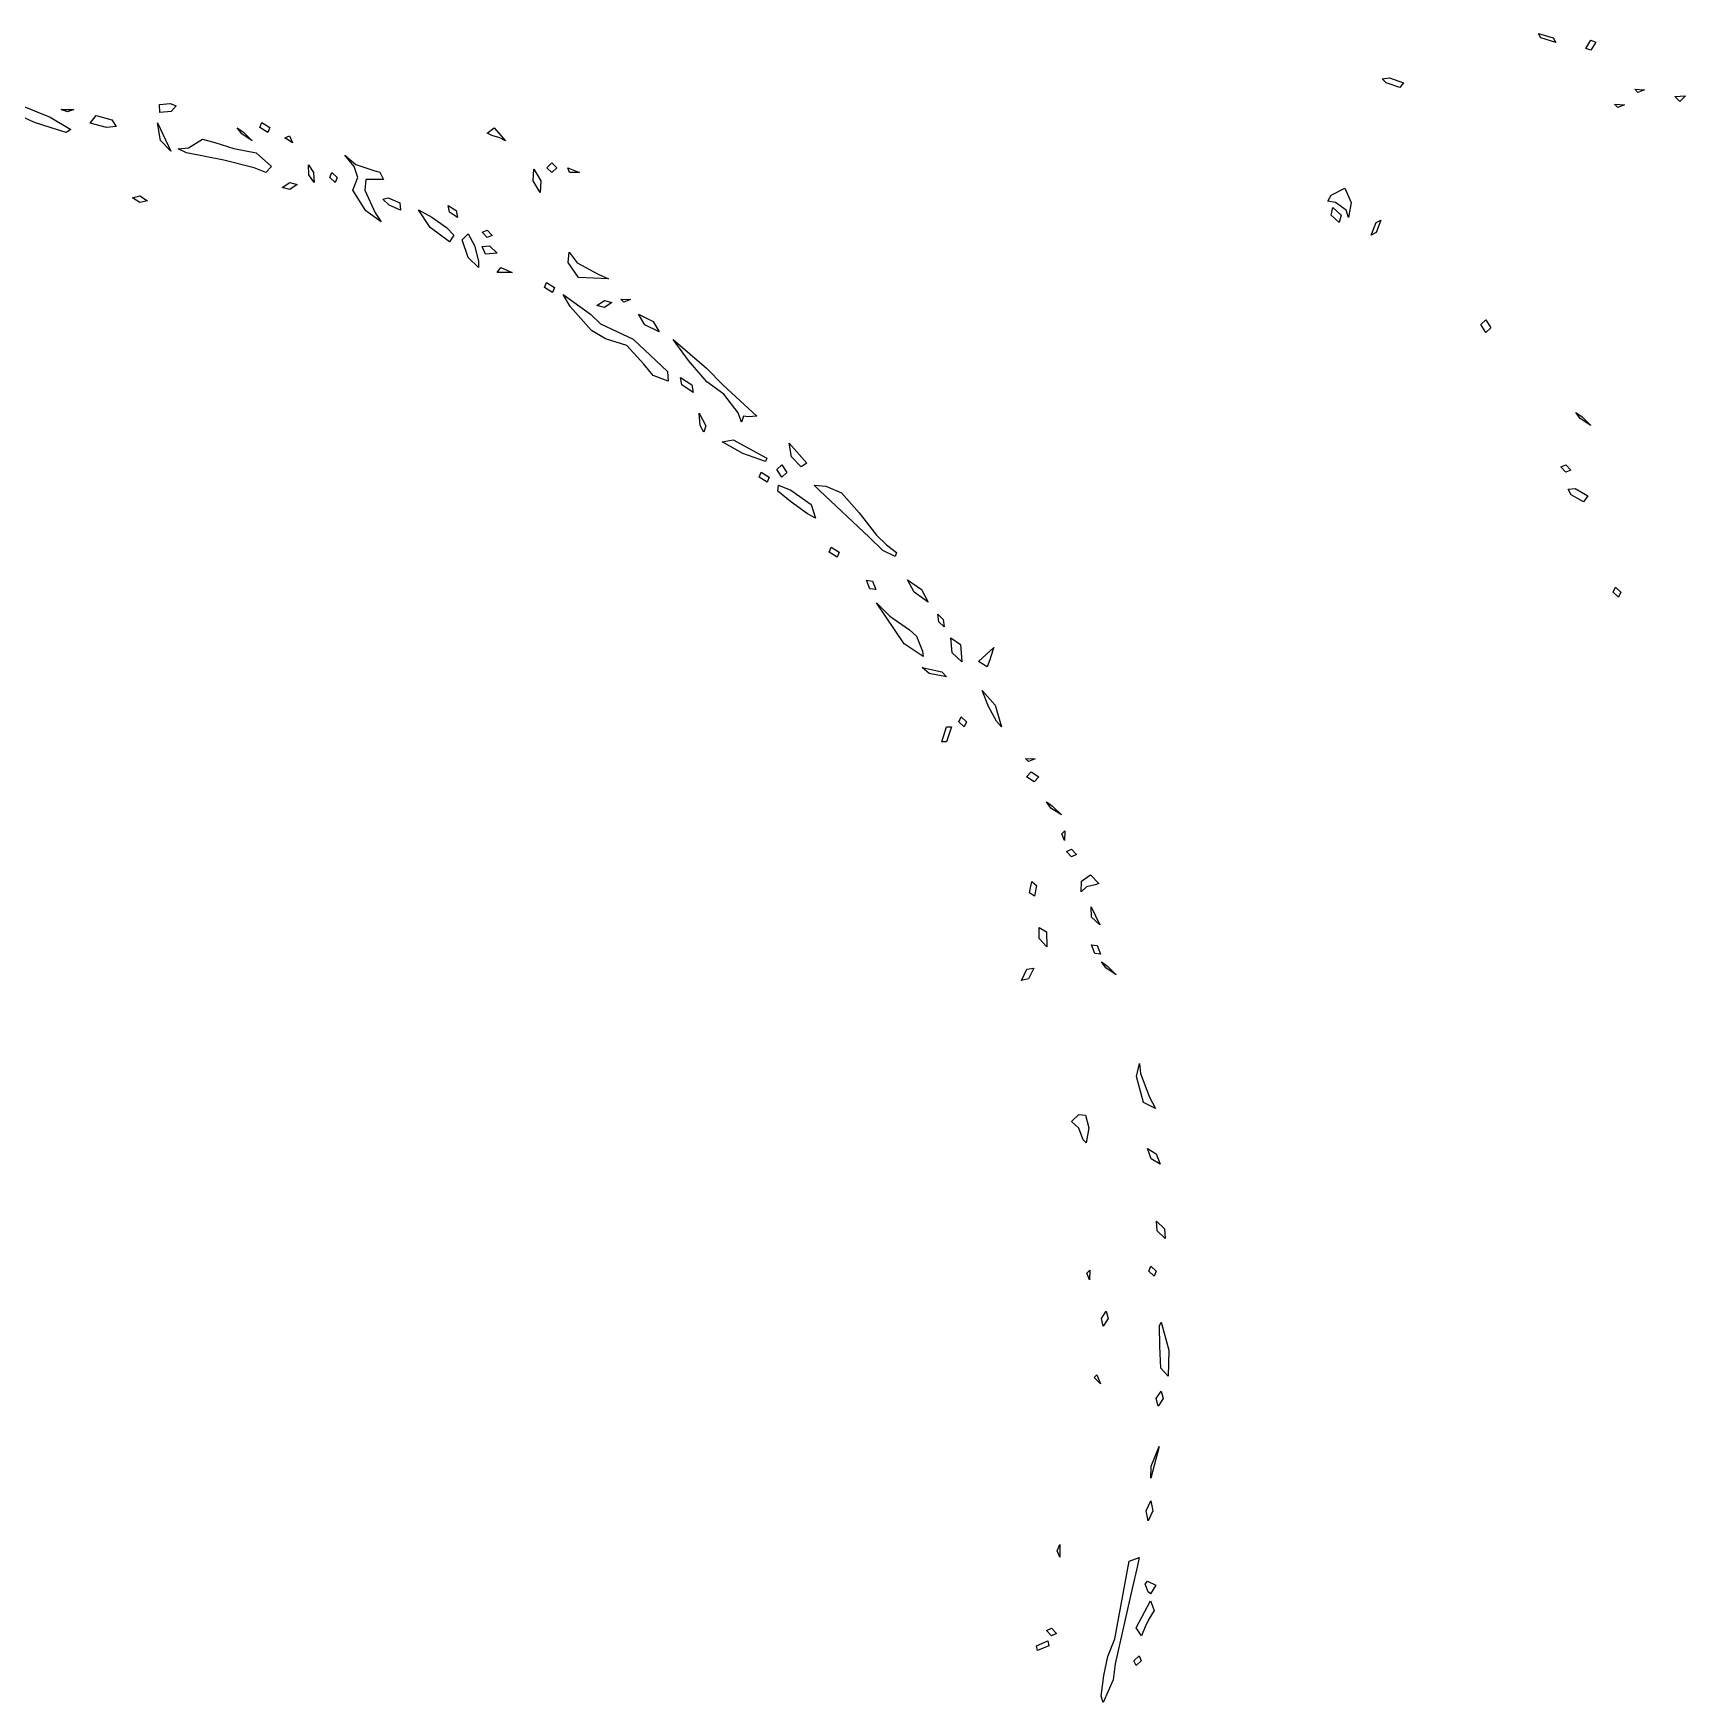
# Model space of a CAD drawing. Extents: x -2 to 136, y 0 to 93.
# Drawn here: x 39.5 to 62.33, y 33.8 to 56.87 of the extents above; entities that cross this region are included whole.
import ezdxf

# ---------------------------------------------------------------- set-up
doc = ezdxf.new("R2010")
doc.units = 0

msp = doc.modelspace()

# ---------------------------------------------------------------- linework, layer by layer
at = {"layer": 'Image'}
for p, q in [((60.330017, 56.805594), (60.297825, 56.866733)), ((60.297825, 56.866733), (60.502557, 56.805594)), ((60.537067, 56.742465), (60.330017, 56.805594)), ((60.330017, 56.805594), (60.330017, 56.805594)), ((60.502557, 56.805594), (60.537067, 56.742465)), ((60.951166, 56.659359), (61.020179, 56.771013)), ((61.020179, 56.771013), (61.089198, 56.744555)), ((60.951166, 56.659333), (60.951166, 56.659359)), ((61.020179, 56.632874), (60.951166, 56.659333)), ((61.089198, 56.744555), (61.020179, 56.632874)), ((58.136691, 56.23857), (58.238198, 56.252484)), ((58.190509, 56.184512), (58.136691, 56.23857)), ((58.382641, 56.118611), (58.190509, 56.184512)), ((58.190509, 56.184512), (58.190509, 56.184512)), ((58.238198, 56.252484), (58.432063, 56.184512)), ((58.432063, 56.184512), (58.382641, 56.118611)), ((61.628387, 56.093628), (61.76067, 56.088072)), ((61.628387, 56.093522), (61.628387, 56.093628)), ((61.670085, 56.051824), (61.628387, 56.093522)), ((61.76067, 56.088072), (61.670085, 56.051824)), ((39.298947, 55.882094), (39.731286, 55.706569)), ((41.239341, 55.8843), (41.390359, 55.898022)), ((41.246214, 55.772371), (41.239341, 55.8843)), ((41.390359, 55.898022), (41.473094, 55.863867)), ((41.473094, 55.863867), (41.401895, 55.785045)), ((61.352324, 55.886168), (61.484607, 55.880612)), ((61.352324, 55.886063), (61.352324, 55.886168)), ((61.394022, 55.844364), (61.352324, 55.886063)), ((61.484607, 55.880612), (61.394022, 55.844364)), ((62.18317, 55.994674), (62.330672, 56.005786)), ((62.251366, 55.926491), (62.18317, 55.994674)), ((62.18317, 55.994674), (62.18317, 55.994674)), ((62.330672, 56.005786), (62.251366, 55.926491)), ((39.515331, 55.633095), (39.3167, 55.726072)), ((39.728619, 55.564091), (39.515331, 55.633095)), ((39.731286, 55.706569), (40.014618, 55.536671)), ((39.883906, 55.81571), (40.056445, 55.81571)), ((39.970175, 55.780891), (39.883906, 55.81571)), ((39.883906, 55.81571), (39.883906, 55.81571)), ((40.056445, 55.81571), (39.970175, 55.780891)), ((40.28522, 55.625872), (40.367579, 55.731268)), ((40.506662, 55.564091), (40.28522, 55.625872)), ((40.28522, 55.625872), (40.28522, 55.625872)), ((40.367579, 55.731268), (40.583857, 55.670136)), ((40.583857, 55.670136), (40.642851, 55.581336)), ((41.256329, 55.385736), (41.214179, 55.631878)), ((41.214179, 55.631878), (41.396291, 55.240559)), ((41.401895, 55.785045), (41.246204, 55.772345)), ((41.246204, 55.772345), (41.246214, 55.772371)), ((42.627308, 55.564091), (42.653661, 55.633095)), ((42.653661, 55.633095), (42.765333, 55.564091)), ((39.949456, 55.495062), (39.728619, 55.564091)), ((39.728619, 55.564091), (39.728619, 55.564091)), ((40.014618, 55.536671), (39.949456, 55.495062)), ((40.642851, 55.581336), (40.506662, 55.564091)), ((41.396291, 55.240559), (41.256329, 55.385736)), ((41.256329, 55.385736), (41.256329, 55.385736)), ((41.643824, 55.282707), (41.833618, 55.402643)), ((41.833618, 55.402643), (42.004136, 55.358008)), ((42.376947, 55.476541), (42.316734, 55.562821)), ((42.316734, 55.562821), (42.403008, 55.502735)), ((42.376949, 55.476673), (42.376947, 55.476541)), ((42.523785, 55.381953), (42.376949, 55.476673)), ((42.403008, 55.502735), (42.523785, 55.381953)), ((42.627311, 55.564091), (42.627308, 55.564091)), ((42.738981, 55.495062), (42.627311, 55.564091)), ((42.765333, 55.564091), (42.738981, 55.495062)), ((42.972878, 55.423995), (43.037822, 55.451115)), ((43.079989, 55.355759), (42.972878, 55.423995)), ((42.972878, 55.423995), (42.972878, 55.423995)), ((43.037822, 55.451115), (43.079989, 55.355759)), ((45.767554, 55.489744), (45.867006, 55.562848)), ((45.831803, 55.456353), (45.767554, 55.489744)), ((45.942237, 55.421349), (45.831803, 55.456353)), ((45.867006, 55.562848), (46.022935, 55.381106)), ((46.022935, 55.381106), (45.942237, 55.421349)), ((45.942237, 55.421349), (45.942237, 55.421349)), ((41.50004, 55.27047), (41.643824, 55.282707)), ((41.614204, 55.214101), (41.50004, 55.27047)), ((42.128723, 55.114618), (41.614204, 55.214101)), ((42.004136, 55.358008), (42.266605, 55.274135)), ((42.266605, 55.274135), (42.579202, 55.216244)), ((42.579202, 55.216244), (42.78948, 55.02762)), ((43.932062, 55.028099), (43.800586, 55.183383)), ((43.800586, 55.183383), (43.953303, 55.05424)), ((42.551738, 55.010663), (42.128723, 55.114618)), ((42.710128, 54.942004), (42.551738, 55.010663)), ((42.551738, 55.010663), (42.551738, 55.010663)), ((42.78948, 55.02762), (42.710128, 54.942004)), ((43.306779, 54.910598), (43.300191, 55.051383)), ((43.300191, 55.051383), (43.371274, 54.944888)), ((43.306789, 54.910598), (43.306779, 54.910598)), ((43.377544, 54.807728), (43.306789, 54.910598)), ((43.371274, 54.944888), (43.377544, 54.807728)), ((43.593536, 54.873133), (43.623971, 54.942136)), ((43.623971, 54.942136), (43.697062, 54.873133)), ((43.983823, 54.872815), (43.932062, 55.028099)), ((43.953303, 55.05424), (44.215698, 54.967166)), ((44.215698, 54.967166), (44.286855, 54.946793)), ((44.286855, 54.946793), (44.335033, 54.846807)), ((46.406501, 54.82699), (46.415841, 54.988015)), ((46.415841, 54.988015), (46.511871, 54.82699)), ((46.595752, 55.010663), (46.664768, 55.079693)), ((46.664768, 54.94166), (46.595752, 55.010663)), ((46.595752, 55.010663), (46.595752, 55.010663)), ((46.664768, 55.079693), (46.733785, 55.010663)), ((46.733785, 55.010663), (46.664768, 54.94166)), ((46.906325, 54.942004), (46.884999, 55.006165)), ((46.884999, 55.006165), (47.04436, 54.942004)), ((46.906327, 54.942004), (46.906325, 54.942004)), ((47.04436, 54.942004), (46.906327, 54.942004)), ((42.937881, 54.737111), (43.041405, 54.803971)), ((43.041405, 54.709991), (42.937881, 54.737111)), ((42.937881, 54.737111), (42.937881, 54.737111)), ((43.041405, 54.803971), (43.144931, 54.776851)), ((43.144931, 54.776851), (43.041405, 54.709991)), ((43.666628, 54.804103), (43.593536, 54.873133)), ((43.593536, 54.873133), (43.593536, 54.873133)), ((43.697062, 54.873133), (43.666628, 54.804103)), ((43.911054, 54.70041), (43.983823, 54.872815)), ((44.093905, 54.412018), (43.911054, 54.70041)), ((44.09281, 54.847793), (44.080128, 54.700228)), ((44.080128, 54.700228), (44.219942, 54.384395)), ((44.240855, 54.846807), (44.09281, 54.847793)), ((44.335033, 54.846807), (44.240855, 54.846807)), ((46.502531, 54.665938), (46.406501, 54.82699)), ((46.406501, 54.82699), (46.406501, 54.82699)), ((46.511871, 54.82699), (46.502531, 54.665938)), ((57.431328, 54.630722), (57.623234, 54.728995)), ((57.623234, 54.728995), (57.707391, 54.527191)), ((40.86739, 54.594104), (40.970913, 54.621223)), ((40.970913, 54.527244), (40.86739, 54.594104)), ((40.86739, 54.594104), (40.86739, 54.594104)), ((40.970913, 54.621223), (41.074439, 54.554363)), ((41.074439, 54.554363), (40.970913, 54.527244)), ((44.326339, 54.575074), (44.400398, 54.594077)), ((44.416697, 54.49126), (44.326339, 54.575074)), ((44.400398, 54.594077), (44.562598, 54.522666)), ((44.571024, 54.4211), (44.416689, 54.49126)), ((44.416689, 54.49126), (44.416697, 54.49126)), ((44.562598, 54.522666), (44.571024, 54.4211)), ((45.247093, 54.393761), (45.229297, 54.488525)), ((45.229297, 54.488525), (45.338922, 54.41678)), ((57.388799, 54.546482), (57.431328, 54.630722)), ((57.491894, 54.527191), (57.388799, 54.546482)), ((57.431328, 54.355185), (57.457389, 54.458717)), ((57.457389, 54.458717), (57.569366, 54.355185)), ((57.638377, 54.423659), (57.491894, 54.527191)), ((57.707391, 54.527191), (57.672887, 54.320154)), ((44.304045, 54.261043), (44.093905, 54.412547)), ((44.093905, 54.412547), (44.093905, 54.412018)), ((44.219942, 54.384395), (44.304045, 54.261043)), ((44.979618, 54.184741), (44.81858, 54.430142)), ((44.81858, 54.430142), (45.002623, 54.32661)), ((45.002623, 54.32661), (45.208038, 54.182836)), ((45.360247, 54.320234), (45.24709, 54.393841)), ((45.24709, 54.393841), (45.247093, 54.393761)), ((45.338922, 54.41678), (45.360247, 54.320234)), ((57.543305, 54.251654), (57.431328, 54.355185)), ((57.431328, 54.355185), (57.431328, 54.355185)), ((57.569366, 54.355185), (57.543305, 54.251654)), ((57.672887, 54.320154), (57.638377, 54.423659)), ((57.638377, 54.423659), (57.638377, 54.423659)), ((57.985574, 54.07904), (58.052476, 54.251575)), ((58.052476, 54.251575), (58.119379, 54.286076)), ((58.119379, 54.286076), (58.052476, 54.113542)), ((45.249729, 53.985685), (44.979618, 54.184741)), ((44.979618, 54.184741), (44.979618, 54.184741)), ((45.208038, 54.182836), (45.309397, 54.079305)), ((45.309397, 54.079305), (45.249729, 53.985685)), ((45.425378, 54.013093), (45.50862, 54.096899)), ((45.508091, 53.768472), (45.425378, 54.013093)), ((45.50862, 54.096899), (45.594893, 53.935874)), ((45.698538, 54.117616), (45.767554, 54.148043)), ((45.767554, 54.044538), (45.698538, 54.117616)), ((45.698538, 54.117616), (45.698538, 54.117616)), ((45.767554, 54.148043), (45.836571, 54.074965)), ((45.836571, 54.074965), (45.767554, 54.044538)), ((58.052476, 54.113542), (57.985574, 54.07904)), ((57.985574, 54.07904), (57.985574, 54.07904)), ((45.508093, 53.768472), (45.508091, 53.768472)), ((45.650198, 53.631392), (45.508093, 53.768472)), ((45.594893, 53.935874), (45.650727, 53.717646)), ((45.702419, 53.92031), (45.802064, 53.932223)), ((45.744549, 53.815251), (45.702419, 53.92031)), ((45.905587, 53.830861), (45.744549, 53.815251)), ((45.744549, 53.815251), (45.744549, 53.815251)), ((45.802064, 53.932223), (45.905587, 53.830861)), ((46.89072, 53.699416), (46.901594, 53.843905)), ((46.901594, 53.843905), (47.012719, 53.696585)), ((45.650727, 53.717646), (45.650198, 53.631392)), ((45.905587, 53.562415), (45.95735, 53.630387)), ((46.112636, 53.562415), (45.905587, 53.562415)), ((45.905587, 53.562415), (45.905587, 53.562415)), ((45.95735, 53.630387), (46.112636, 53.562415)), ((47.031115, 53.494021), (46.89072, 53.699416)), ((47.012719, 53.696585), (47.301776, 53.53855)), ((47.301776, 53.53855), (47.447749, 53.476108)), ((46.672912, 53.286296), (46.56124, 53.355326)), ((46.56124, 53.355326), (46.561242, 53.355326)), ((46.561242, 53.355326), (46.587595, 53.424329)), ((46.587595, 53.424329), (46.699265, 53.355326)), ((46.699265, 53.355326), (46.672912, 53.286296)), ((47.447749, 53.476108), (47.031105, 53.4941)), ((47.031105, 53.4941), (47.031115, 53.494021)), ((46.917829, 53.091457), (46.821679, 53.258383)), ((46.821679, 53.258383), (47.196069, 52.983825)), ((47.210629, 52.757871), (46.917829, 53.091457)), ((47.285917, 53.106248), (47.38944, 53.173081)), ((47.38944, 53.079128), (47.285917, 53.106248)), ((47.285917, 53.106248), (47.285917, 53.106248)), ((47.38944, 53.173081), (47.492966, 53.145962)), ((47.492966, 53.145962), (47.38944, 53.079128)), ((47.618056, 53.19528), (47.750339, 53.189724)), ((47.618056, 53.195174), (47.618056, 53.19528)), ((47.659754, 53.153476), (47.618056, 53.195174)), ((47.750339, 53.189724), (47.659754, 53.153476)), ((47.196069, 52.983825), (47.336338, 52.851269)), ((47.336338, 52.851269), (47.78624, 52.638882)), ((47.946609, 52.838357), (47.862255, 52.987609)), ((47.862255, 52.987609), (48.062351, 52.884792)), ((48.145053, 52.739744), (47.946609, 52.838357)), ((47.946609, 52.838357), (47.946609, 52.838357)), ((48.062351, 52.884792), (48.145053, 52.739744)), ((59.50182, 52.841003), (59.570833, 52.905958)), ((59.570833, 52.733397), (59.50182, 52.841003)), ((59.50182, 52.841003), (59.50182, 52.841003)), ((59.570833, 52.905958), (59.639855, 52.798352)), ((47.405402, 52.644788), (47.210629, 52.757871)), ((47.70046, 52.552343), (47.405402, 52.644788)), ((47.78624, 52.638882), (48.260736, 52.194521)), ((48.549374, 52.344143), (48.337605, 52.634867)), ((48.337605, 52.634867), (48.798871, 52.237569)), ((59.639855, 52.798352), (59.570833, 52.733397)), ((47.93609, 52.29538), (47.70046, 52.552343)), ((48.061401, 52.137477), (47.93609, 52.29538)), ((48.260736, 52.194521), (48.27185, 52.0605)), ((48.804276, 52.051117), (48.549374, 52.344143)), ((48.798871, 52.237569), (49.032916, 52.004127)), ((48.27185, 52.0605), (48.061401, 52.137477)), ((48.061401, 52.137477), (48.061401, 52.137477)), ((48.459194, 52.008731), (48.442287, 52.112262)), ((48.442287, 52.112262), (48.597222, 52.008731)), ((48.614129, 51.9052), (48.459194, 52.008731)), ((48.459194, 52.008731), (48.459194, 52.008731)), ((48.597222, 52.008731), (48.614129, 51.9052)), ((49.037678, 51.879958), (48.804276, 52.051117)), ((49.032916, 52.004127), (49.494441, 51.574206)), ((49.236679, 51.622704), (49.037678, 51.879958)), ((48.714342, 51.449191), (48.699128, 51.615984)), ((48.699128, 51.615984), (48.791084, 51.444719)), ((48.761974, 51.35528), (48.714342, 51.449217)), ((48.714342, 51.449217), (48.714342, 51.449191)), ((49.236679, 51.622651), (49.236679, 51.622704)), ((49.283415, 51.491101), (49.236679, 51.622651)), ((49.312723, 51.577381), (49.283415, 51.491101)), ((49.377667, 51.568915), (49.312723, 51.577381)), ((49.494441, 51.574206), (49.377667, 51.568915)), ((60.873344, 51.542853), (60.813132, 51.629101)), ((60.813132, 51.629101), (60.899405, 51.568782)), ((60.873346, 51.542747), (60.873344, 51.542853)), ((61.020182, 51.448027), (60.873346, 51.542747)), ((60.899405, 51.568782), (61.020182, 51.448027)), ((48.791084, 51.444719), (48.761974, 51.35528)), ((49.017659, 51.222589), (49.166612, 51.250224)), ((49.304645, 51.058111), (49.017659, 51.222589)), ((49.166612, 51.250224), (49.632474, 50.996701)), ((49.304648, 51.058111), (49.304645, 51.058111)), ((49.615223, 50.948044), (49.304648, 51.058111)), ((49.632474, 50.996701), (49.615223, 50.948044)), ((49.974392, 51.014481), (49.943097, 51.20416)), ((49.943097, 51.20416), (50.184606, 50.926375)), ((50.107875, 50.876279), (49.974392, 51.014481)), ((49.974392, 51.014481), (49.974392, 51.014481)), ((49.528948, 50.732462), (49.555301, 50.801465)), ((49.555301, 50.801465), (49.66697, 50.732462)), ((49.770507, 50.840094), (49.839521, 50.905049)), ((49.839521, 50.732515), (49.770507, 50.840094)), ((49.770507, 50.840094), (49.770507, 50.840094)), ((49.839521, 50.905049), (49.90854, 50.797444)), ((49.90854, 50.797444), (49.839521, 50.732515)), ((50.184606, 50.926375), (50.107875, 50.876279)), ((60.60608, 50.874622), (60.6751, 50.905049)), ((60.6751, 50.801518), (60.60608, 50.874622)), ((60.60608, 50.874622), (60.60608, 50.874622)), ((60.6751, 50.905049), (60.744116, 50.831972)), ((60.744116, 50.831972), (60.6751, 50.801518)), ((49.640618, 50.663432), (49.528945, 50.732462)), ((49.528945, 50.732462), (49.528948, 50.732462)), ((49.66697, 50.732462), (49.640618, 50.663432)), ((49.783993, 50.538655), (49.797087, 50.621959)), ((49.961158, 50.398849), (49.783993, 50.538655)), ((49.797087, 50.621959), (49.965822, 50.55453)), ((49.965822, 50.55453), (50.244677, 50.356681)), ((50.363744, 50.547545), (50.287121, 50.622068)), ((50.287121, 50.622068), (50.450017, 50.609934)), ((51.047136, 49.904053), (50.363744, 50.547545)), ((50.450017, 50.609934), (50.667719, 50.518467)), ((60.70791, 50.565245), (60.806116, 50.575882)), ((60.747349, 50.486902), (60.70791, 50.565245)), ((60.806116, 50.575882), (60.981704, 50.47624)), ((50.196319, 50.2265), (49.961158, 50.398849)), ((50.244677, 50.356681), (50.306221, 50.164667)), ((50.667719, 50.518467), (50.909278, 50.239147)), ((60.747349, 50.486823), (60.747349, 50.486902)), ((60.920427, 50.389794), (60.747349, 50.486823)), ((60.981704, 50.47624), (60.920427, 50.389794)), ((50.306221, 50.164667), (50.196319, 50.226553)), ((50.196319, 50.226553), (50.196319, 50.2265)), ((50.909278, 50.239147), (51.150837, 49.931569)), ((51.236477, 49.721543), (51.047136, 49.904053)), ((51.150837, 49.931569), (51.288864, 49.799966)), ((50.495179, 49.696408), (50.521531, 49.765438)), ((50.606851, 49.627405), (50.495179, 49.696408)), ((50.495179, 49.696408), (50.495179, 49.696408)), ((50.521531, 49.765438), (50.633204, 49.696408)), ((50.633204, 49.696408), (50.606851, 49.627405)), ((51.409649, 49.635898), (51.236477, 49.721543)), ((51.236477, 49.721543), (51.236477, 49.721543)), ((51.288864, 49.799966), (51.4269, 49.691804)), ((51.4269, 49.691804), (51.409649, 49.635898)), ((51.058812, 49.190393), (51.012801, 49.307735)), ((51.012801, 49.307735), (51.094472, 49.297417)), ((51.140483, 49.180101), (51.058812, 49.190419)), ((51.058812, 49.190419), (51.058812, 49.190393)), ((51.094472, 49.297417), (51.140483, 49.180101)), ((51.668075, 49.144805), (51.579754, 49.313973)), ((51.579754, 49.313973), (51.772236, 49.178619)), ((51.863726, 49.006349), (51.668075, 49.144805)), ((51.668075, 49.144805), (51.668075, 49.144805)), ((51.772236, 49.178619), (51.863726, 49.006349)), ((61.330752, 49.144382), (61.36119, 49.213412)), ((61.403846, 49.075379), (61.330752, 49.144382)), ((61.330752, 49.144382), (61.330752, 49.144382)), ((61.36119, 49.213412), (61.434278, 49.144382)), ((61.434278, 49.144382), (61.403846, 49.075379)), ((51.532873, 48.431569), (51.151601, 48.997221)), ((51.151601, 48.997221), (51.332433, 48.812595)), ((51.332433, 48.812595), (51.607732, 48.62064)), ((52.010702, 48.734781), (51.998108, 48.841276)), ((51.998108, 48.841276), (52.071869, 48.767669)), ((52.010707, 48.734781), (52.010702, 48.734781)), ((52.084304, 48.664329), (52.010707, 48.734781)), ((52.071869, 48.767669), (52.084304, 48.664329)), ((51.607732, 48.62064), (51.702963, 48.535127)), ((51.702963, 48.535127), (51.785783, 48.330233)), ((52.193323, 48.302902), (52.178929, 48.511896)), ((52.178929, 48.511896), (52.31215, 48.418657)), ((51.795331, 48.25408), (51.532873, 48.431569)), ((51.532873, 48.431569), (51.532873, 48.431569)), ((51.785783, 48.330233), (51.795331, 48.25408)), ((52.193325, 48.302902), (52.193323, 48.302902)), ((52.326543, 48.178389), (52.193325, 48.302902)), ((52.31215, 48.418657), (52.326543, 48.178389)), ((52.560903, 48.186115), (52.77272, 48.378943)), ((52.759332, 48.341028), (52.714951, 48.208446)), ((52.77272, 48.378943), (52.759332, 48.341028)), ((51.875508, 48.017338), (51.782549, 48.10163)), ((51.782549, 48.10163), (51.863893, 48.084145)), ((51.863893, 48.084145), (52.053684, 48.040356)), ((52.117057, 47.971353), (51.875503, 48.017338)), ((51.875503, 48.017338), (51.875508, 48.017338)), ((52.053684, 48.040356), (52.117057, 47.971353)), ((52.680684, 48.111599), (52.560889, 48.186221)), ((52.560889, 48.186221), (52.560903, 48.186115)), ((52.714951, 48.208446), (52.680684, 48.111599)), ((52.697655, 47.563604), (52.611382, 47.785854)), ((52.611382, 47.785854), (52.790375, 47.583924)), ((52.807229, 47.361674), (52.697655, 47.563604)), ((52.790375, 47.583924), (52.876648, 47.280844)), ((52.289607, 47.349768), (52.320037, 47.418798)), ((52.362695, 47.280765), (52.289607, 47.349768)), ((52.289607, 47.349768), (52.289607, 47.349768)), ((52.320037, 47.418798), (52.39313, 47.349768)), ((52.39313, 47.349768), (52.362695, 47.280765)), ((52.876648, 47.280844), (52.807229, 47.361674)), ((52.807229, 47.361674), (52.807229, 47.361674)), ((52.050159, 47.073861), (52.117062, 47.280924)), ((52.117062, 47.073861), (52.050159, 47.073861)), ((52.050159, 47.073861), (52.050159, 47.073861)), ((52.117062, 47.280924), (52.183964, 47.280924)), ((52.183964, 47.280924), (52.117062, 47.073861)), ((53.208387, 46.844997), (53.340666, 46.839441)), ((53.208387, 46.844891), (53.208387, 46.844997)), ((53.250083, 46.803193), (53.208387, 46.844891)), ((53.340666, 46.839441), (53.250083, 46.803193)), ((53.221328, 46.590971), (53.28627, 46.659974)), ((53.28627, 46.659974), (53.393868, 46.590971)), ((53.328926, 46.521941), (53.221328, 46.590971)), ((53.221328, 46.590971), (53.221328, 46.590971)), ((53.393868, 46.590971), (53.328926, 46.521941)), ((53.557608, 46.159621), (53.497393, 46.245902)), ((53.497393, 46.245902), (53.583669, 46.185815)), ((53.557613, 46.159753), (53.557608, 46.159621)), ((53.704446, 46.065033), (53.557613, 46.159753)), ((53.583669, 46.185815), (53.704446, 46.065033)), ((53.746136, 45.712423), (53.709886, 45.80299)), ((53.709886, 45.80299), (53.709891, 45.80299)), ((53.709891, 45.80299), (53.751587, 45.844714)), ((53.751587, 45.844714), (53.746136, 45.712423)), ((53.773457, 45.559758), (53.842476, 45.590212)), ((53.842476, 45.486681), (53.773457, 45.559758)), ((53.773457, 45.559758), (53.773457, 45.559758)), ((53.842476, 45.590212), (53.91149, 45.517108)), ((53.91149, 45.517108), (53.842476, 45.486681)), ((53.983669, 45.147591), (54.106877, 45.234665)), ((54.106877, 45.234665), (54.222066, 45.118699)), ((53.264463, 44.989635), (53.293842, 45.144919)), ((53.334228, 44.943555), (53.264463, 44.989635)), ((53.264463, 44.989635), (53.264463, 44.989635)), ((53.293842, 45.144919), (53.358303, 45.089859)), ((53.358303, 45.089859), (53.334228, 44.943555)), ((53.978078, 45.003737), (53.983661, 45.147697)), ((54.049526, 45.070597), (53.978078, 45.003737)), ((53.983661, 45.147697), (53.983669, 45.147591)), ((54.170303, 45.09859), (54.049526, 45.070597)), ((54.222066, 45.118699), (54.170303, 45.09859)), ((54.121701, 44.652636), (54.118288, 44.796595)), ((54.118288, 44.796595), (54.236194, 44.546141)), ((54.121715, 44.652636), (54.121701, 44.652636)), ((54.236194, 44.546141), (54.121715, 44.652636)), ((53.399628, 44.356276), (53.397621, 44.506907)), ((53.397621, 44.506907), (53.50009, 44.447928)), ((53.399649, 44.356276), (53.399628, 44.356276)), ((53.5048, 44.242876), (53.399649, 44.356276)), ((53.50009, 44.447928), (53.5048, 44.242876)), ((54.164551, 44.150854), (54.11854, 44.26817)), ((54.11854, 44.26817), (54.200211, 44.257851)), ((54.246222, 44.140535), (54.164551, 44.150854)), ((54.164551, 44.150854), (54.164551, 44.150854)), ((54.200211, 44.257851), (54.246222, 44.140535)), ((53.152309, 43.776945), (53.225919, 43.935087)), ((53.225919, 43.935087), (53.32208, 43.948283)), ((53.32208, 43.948283), (53.250181, 43.798165)), ((54.316784, 43.949533), (54.256572, 44.03578)), ((54.256572, 44.03578), (54.342845, 43.975462)), ((54.316786, 43.9494), (54.316784, 43.949533)), ((54.463627, 43.85468), (54.316786, 43.9494)), ((54.342845, 43.975462), (54.463627, 43.85468)), ((53.250181, 43.798165), (53.152298, 43.776998)), ((53.152298, 43.776998), (53.152309, 43.776945)), ((54.744099, 42.44985), (54.785211, 42.628248)), ((54.785211, 42.628248), (54.799619, 42.489802)), ((54.799619, 42.489802), (54.923309, 42.161534)), ((54.838425, 42.092239), (54.744099, 42.44985)), ((55.004615, 42.008866), (54.838425, 42.092239)), ((54.838425, 42.092239), (54.838425, 42.092239)), ((54.923309, 42.161534), (55.004615, 42.008866)), ((53.846551, 41.828854), (53.945365, 41.922457)), ((53.944836, 41.735291), (53.846551, 41.828854)), ((53.945365, 41.922457), (54.037932, 41.912667)), ((54.037932, 41.912667), (54.082432, 41.737989)), ((54.003695, 41.572598), (53.944836, 41.735291)), ((54.003888, 41.572678), (54.003695, 41.572598)), ((54.048724, 41.530927), (54.003888, 41.572678)), ((54.082432, 41.737989), (54.048724, 41.530927)), ((54.946737, 41.311402), (54.892556, 41.452769)), ((54.892556, 41.452769), (55.015751, 41.380405)), ((55.06993, 41.239039), (54.946737, 41.311402)), ((54.946737, 41.311402), (54.946737, 41.311402)), ((55.015751, 41.380405), (55.06993, 41.239039)), ((55.029811, 40.314268), (55.017349, 40.449179)), ((55.017349, 40.449179), (55.129982, 40.342658)), ((55.029824, 40.314268), (55.029811, 40.314268)), ((55.138911, 40.210581), (55.029824, 40.314268)), ((55.129982, 40.342658), (55.138911, 40.210581)), ((54.054971, 39.72999), (54.096669, 39.771688)), ((54.091219, 39.639396), (54.054971, 39.72999)), ((54.054971, 39.72999), (54.054971, 39.72999)), ((54.096669, 39.771688), (54.091219, 39.639396)), ((54.912228, 39.75875), (54.942663, 39.827753)), ((54.985322, 39.68972), (54.912228, 39.75875)), ((54.912228, 39.75875), (54.912228, 39.75875)), ((54.942663, 39.827753), (55.015751, 39.75875)), ((55.015751, 39.75875), (54.985322, 39.68972)), ((54.256575, 39.103245), (54.323425, 39.206777)), ((54.283698, 38.999714), (54.256575, 39.103245)), ((54.256575, 39.103245), (54.256575, 39.103245)), ((54.35055, 39.103245), (54.283698, 38.999714)), ((54.323425, 39.206777), (54.35055, 39.103245)), ((55.059384, 39.002228), (55.084784, 39.053901)), ((55.063591, 38.723066), (55.059384, 39.002228)), ((55.084784, 39.053901), (55.18831, 38.665704)), ((55.08018, 38.418161), (55.063591, 38.723066)), ((55.18831, 38.665704), (55.179499, 38.309099)), ((54.157486, 38.288938), (54.196121, 38.327567)), ((54.196121, 38.327567), (54.243246, 38.203795)), ((55.080188, 38.418161), (55.08018, 38.418161)), ((55.179499, 38.309099), (55.080188, 38.418161)), ((54.243246, 38.203795), (54.157486, 38.288938)), ((54.157486, 38.288938), (54.157486, 38.288938)), ((55.015751, 37.998691), (55.082603, 38.102222)), ((55.082603, 38.102222), (55.109726, 37.998691)), ((55.042876, 37.895159), (55.015751, 37.998691)), ((55.015751, 37.998691), (55.015751, 37.998691)), ((55.109726, 37.998691), (55.042876, 37.895159)), ((55.05374, 37.334799), (54.93903, 36.898872)), ((54.945811, 37.063522), (55.05374, 37.334799)), ((54.93903, 36.898872), (54.945803, 37.063522)), ((54.945803, 37.063522), (54.945811, 37.063522)), ((54.877721, 36.445403), (54.940276, 36.583436)), ((54.940276, 36.583436), (54.966735, 36.445403)), ((54.877724, 36.445403), (54.877721, 36.445403)), ((54.904182, 36.30737), (54.877724, 36.445403)), ((54.966735, 36.445403), (54.904182, 36.30737)), ((53.646323, 35.893271), (53.681134, 35.979526)), ((53.681134, 35.806991), (53.646323, 35.893271)), ((53.646323, 35.893271), (53.646323, 35.893271)), ((53.681134, 35.979526), (53.681134, 35.806991)), ((54.639218, 35.751481), (54.780204, 35.803006)), ((54.780204, 35.803006), (54.75133, 35.666074)), ((54.441424, 34.679153), (54.639218, 35.751481)), ((54.75133, 35.666074), (54.683702, 35.37109)), ((54.683702, 35.37109), (54.446258, 34.330062)), ((54.860893, 35.433797), (54.894974, 35.474198)), ((54.901994, 35.325053), (54.860893, 35.433797)), ((54.894974, 35.474198), (55.011902, 35.417541)), ((54.936075, 35.3005), (54.901994, 35.325106)), ((54.901994, 35.325106), (54.901994, 35.325053)), ((55.011902, 35.417541), (54.936075, 35.3005)), ((54.739688, 34.82851), (54.934376, 35.203556)), ((54.986174, 35.070445), (54.914696, 34.949663)), ((54.934376, 35.203556), (54.986174, 35.070445)), ((54.863492, 34.84121), (54.811731, 34.720428)), ((54.914696, 34.949663), (54.863492, 34.84121)), ((53.359358, 34.582263), (53.516559, 34.647787)), ((53.497391, 34.793532), (53.566408, 34.823959)), ((53.566408, 34.720428), (53.497391, 34.793532)), ((53.497391, 34.793532), (53.497391, 34.793532)), ((53.516559, 34.647787), (53.531901, 34.582263)), ((53.566408, 34.823959), (53.635427, 34.750881)), ((53.635427, 34.750881), (53.566408, 34.720428)), ((54.344467, 34.432482), (54.441424, 34.679153)), ((54.811731, 34.720428), (54.739688, 34.82851)), ((54.739688, 34.82851), (54.739688, 34.82851)), ((53.359366, 34.582263), (53.359358, 34.582263)), ((53.372543, 34.514318), (53.359366, 34.582263)), ((53.531901, 34.582263), (53.372543, 34.514318)), ((54.290431, 34.17155), (54.344467, 34.432482)), ((54.705178, 34.375253), (54.778272, 34.444256)), ((54.778272, 34.444256), (54.808702, 34.375253)), ((54.252702, 33.884901), (54.290431, 34.17155)), ((54.446258, 34.330062), (54.421202, 34.111993)), ((54.735613, 34.306223), (54.705178, 34.375253)), ((54.705178, 34.375253), (54.705178, 34.375253)), ((54.808702, 34.375253), (54.735613, 34.306223)), ((54.421202, 34.111993), (54.28415, 33.795499)), ((54.252704, 33.884901), (54.252702, 33.884901)), ((54.28415, 33.795499), (54.252704, 33.884901))]:
    msp.add_line(p, q, dxfattribs=at)

doc.saveas('drawing.dxf')
